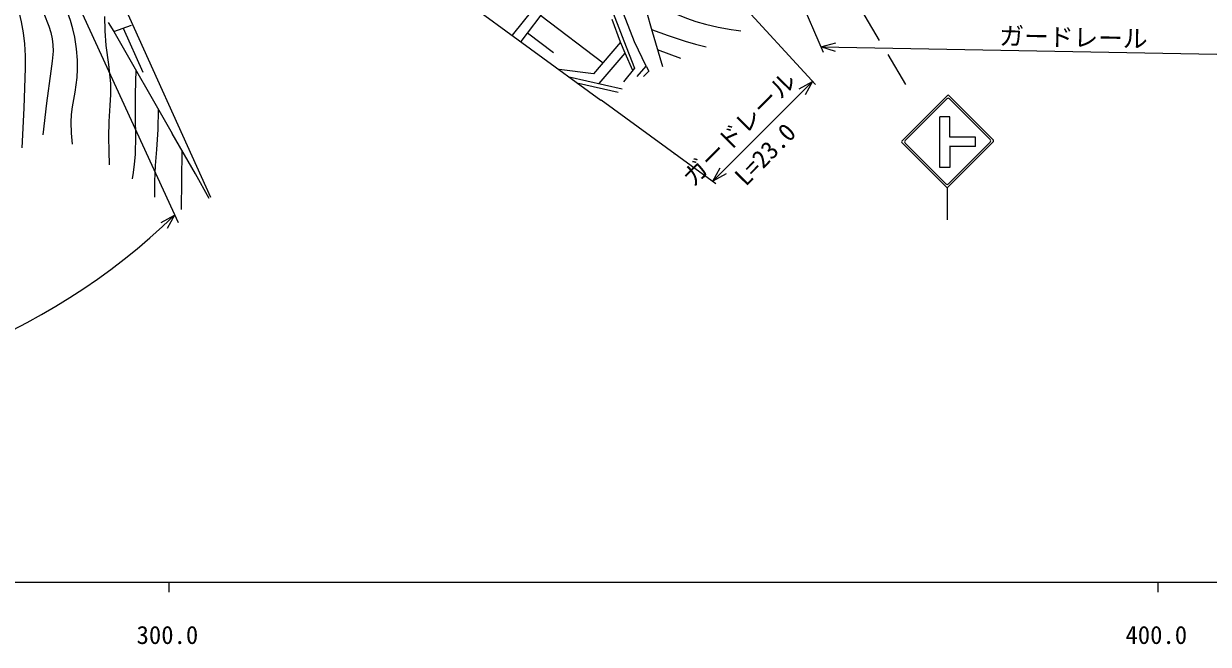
# Model space of a CAD drawing. Units: millimetres, scale not verified. Extents: x 40000 to 680000, y 20000 to 380000.
# Drawn here: x 353311 to 473103, y 198715 to 261455 of the extents above; entities that cross this region are included whole.
import ezdxf
from ezdxf.enums import TextEntityAlignment as Align

# ---------------------------------------------------------------- set-up
doc = ezdxf.new("R2010")
doc.units = ezdxf.units.MM
doc.header["$LTSCALE"] = 1000
for name, color, linetype, lineweight in [('M-BGD', 7, 'Continuous', 25), ('M-STR-STRC', 7, 'Continuous', 25), ('M-TTL-BAND', 7, 'Continuous', 25)]:
    doc.layers.add(name, color=color, linetype=linetype, lineweight=lineweight)
doc.styles.add('ＭＳ ゴシック', font='')
doc.styles.get('ＭＳ ゴシック').set_extended_font_data('MS Gothic')

msp = doc.modelspace()

# ---------------------------------------------------------------- linework, layer by layer
at = {"layer": 'M-BGD'}
for p, q in [((418549, 294528), (434150, 258591)), ((372226, 243869), (355584, 280785)), ((433393, 255292), (409836, 281101)), ((353445, 275126), (368919, 241364)), ((386374, 272184), (411686, 253732)), ((407244, 265978), (402710, 260298)), ((415071, 259628), (413502, 263711)), ((415880, 264175), (416768, 260994)), ((403607, 259644), (406267, 263160)), ((412599, 263392), (413996, 259735)), ((361849, 261572), (362434, 260678)), ((362434, 260678), (364214, 261310)), ((405600, 262279), (411896, 257515)), ((413672, 259598), (412823, 261878)), ((362434, 260678), (368311, 250362)), ((363385, 261016), (365358, 256558)), ((402710, 260298), (402698, 260283)), ((404265, 260515), (406873, 258542)), ((416768, 260994), (417914, 257126)), ((403594, 259630), (403607, 259644)), ((413672, 259598), (410930, 256383)), ((414129, 258492), (413672, 259598)), ((413996, 259735), (415092, 256963)), ((416253, 257157), (415071, 259628)), ((433921, 259119), (493043, 258038)), ((411514, 255395), (414129, 258492)), ((414899, 256726), (414129, 258492)), ((410930, 256383), (407468, 256829)), ((415092, 256963), (413953, 255566)), ((415350, 256104), (416253, 257157)), ((416532, 256662), (415995, 256104)), ((416253, 257157), (416532, 256662)), ((408482, 256091), (413822, 254866)), ((413417, 254510), (409400, 255422)), ((422999, 245520), (433088, 255626)), ((411695, 253757), (423315, 245290)), ((370687, 246293), (368311, 250362)), ((419068, 248342), (419082, 248332)), ((372052, 243791), (370687, 246293))]:
    msp.add_line(p, q, dxfattribs=at)
for points in [[(353333, 273585), (353346, 271576), (353419, 269560), (353517, 268356), (353675, 267155), (353844, 266291), (354074, 265430), (354376, 264586), (354739, 263747), (355335, 262476), (355867, 261201), (356065, 260572), (356206, 259924), (356273, 259302), (356280, 258669), (356202, 257658), (356063, 256641), (355632, 253426), (355243, 250224)], [(353158, 248892), (353362, 252930), (353508, 256987), (353494, 258206), (353420, 259432), (353289, 260541), (353099, 261642), (352830, 262839), (352501, 264032), (351624, 266563), (350805, 269107), (350431, 270627), (350043, 272151)], [(358254, 249262), (358156, 250391), (358118, 251516), (358158, 252289), (358259, 253060), (358527, 254528), (358735, 256004), (358768, 256872), (358741, 257752), (358635, 258930), (358470, 260100), (358290, 260950), (358049, 261794), (357220, 264024), (356449, 266275), (356223, 267205), (356054, 268156), (355847, 270078), (355676, 272005)], [(415784, 264494), (417149, 263640), (418546, 262836), (419429, 262393), (420336, 262006), (421276, 261678), (422248, 261404), (423547, 261114), (424865, 260882), (425348, 260806), (425841, 260730)], [(361471, 262195), (361515, 260729), (361620, 259268), (361880, 257347), (362081, 255416), (362087, 254302), (362032, 253175), (361927, 251576), (361883, 249979), (361907, 248582), (361960, 247177)], [(416805, 260867), (418485, 260257), (420194, 259700), (421263, 259401), (422341, 259132)], [(419761, 257951), (418589, 258370), (417418, 258800)], [(435413, 258660), (433921, 259119), (435429, 259519)], [(364655, 256781), (364582, 254336), (364569, 251878), (364602, 250077), (364575, 248271), (364489, 247228), (364342, 246190), (364310, 245993), (364277, 245786)], [(431723, 254869), (433088, 255626), (432331, 254262)], [(366926, 252794), (366865, 250766), (366743, 248732), (366603, 247122), (366523, 245510), (366523, 244722), (366535, 243934)], [(369257, 242660), (369305, 245622), (369349, 248586)], [(424364, 246277), (422999, 245520), (423757, 246884)], [(367205, 241366), (368578, 242108), (367806, 240752)]]:
    msp.add_lwpolyline(points, dxfattribs=at)
msp.add_arc((322528, 289639), 66180, 267.56287, 314.09338, dxfattribs=at)
at = {"layer": 'M-STR-STRC'}
for p, q in [((419830, 293822), (439823, 259763)), ((440688, 258358), (442489, 255297)), ((442120, 249583), (446722, 254185)), ((446863, 254185), (451365, 249683)), ((442445, 249654), (446651, 253859)), ((446934, 253859), (451040, 249753)), ((445953, 246904), (445953, 252055)), ((446951, 252055), (445953, 252055)), ((446974, 249990), (446951, 252055)), ((446622, 244939), (442120, 249441)), ((442445, 249371), (446551, 245265)), ((451365, 249541), (446764, 244939)), ((451040, 249470), (446834, 245265)), ((449561, 249990), (446974, 249990)), ((449561, 249037), (449561, 249990)), ((449561, 249037), (446928, 249037)), ((446951, 249037), (446951, 246904)), ((446951, 246904), (445953, 246904)), ((446692, 244910), (446692, 241636))]:
    msp.add_line(p, q, dxfattribs=at)
for centre, radius, start, end in [((446793, 254114), 100, 45, 135), ((446793, 253718), 200, 45, 135), ((442191, 249512), 100, 135, 225), ((442587, 249512), 200, 135, 225), ((450899, 249612), 200, 315, 45), ((451295, 249612), 100, 315, 45), ((446693, 245406), 200, 225, 315), ((446693, 245010), 100, 225, 315)]:
    msp.add_arc(centre, radius, start, end, dxfattribs=at)
at = {"layer": 'M-TTL-BAND'}
for p, q in [((40000, 205000), (579000, 205000)), ((368000, 205000), (368000, 204000)), ((468000, 205000), (468000, 204000))]:
    msp.add_line(p, q, dxfattribs=at)

# ---------------------------------------------------------------- texts
at = {"layer": 'M-BGD', "style": 'ＭＳ ゴシック'}
for s, rotation, p in [('ガードレール', 358.8, (451939, 258774)), ('ガードレール', 45.2, (421413, 244494)), ('L=23.0', 45.7, (426725, 244548))]:
    msp.add_text(s, height=1833, rotation=rotation, dxfattribs=at).set_placement(p, align=Align.BOTTOM_LEFT)
at = {"layer": 'M-TTL-BAND', "style": 'ＭＳ ゴシック'}
for s, p in [('300.0', (367844, 198195)), ('400.0', (467844, 198195))]:
    msp.add_text(s, height=1833, dxfattribs=at).set_placement(p, align=Align.BOTTOM_CENTER)

doc.saveas('drawing.dxf')
